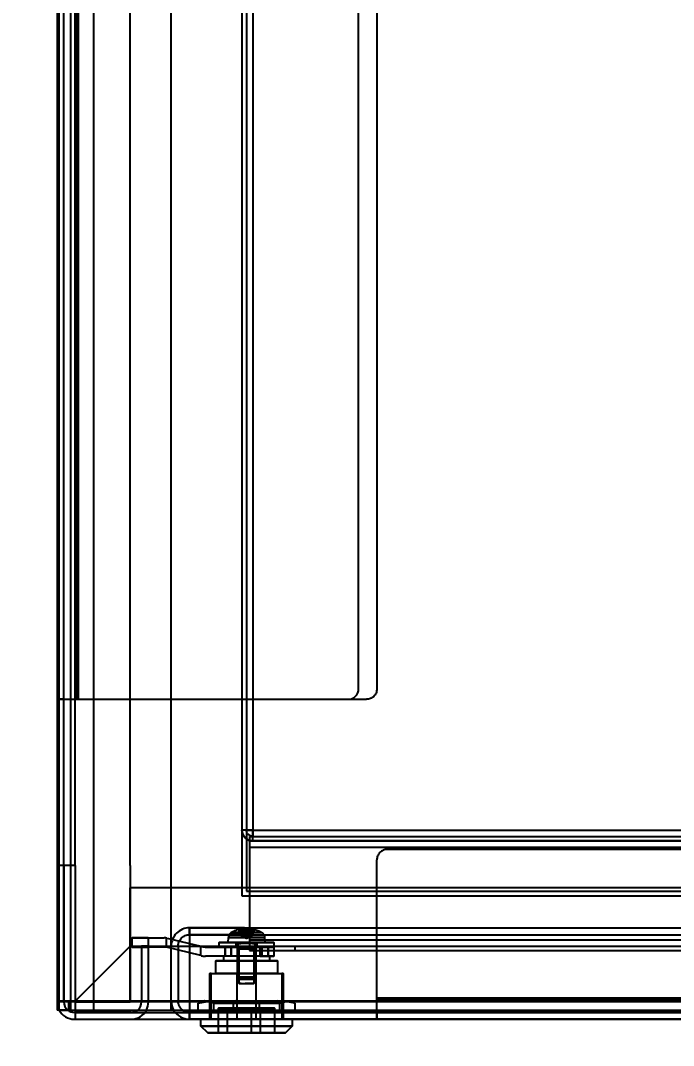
# Model space of a CAD drawing. Header units: millimetres. Extents: x 10366 to 13995, y 24552 to 29685.
# Drawn here: x 11408.3 to 11551.2, y 26738.8 to 26963 of the extents above; entities that cross this region are included whole.
import ezdxf

# ---------------------------------------------------------------- set-up
doc = ezdxf.new("R2010")
doc.units = ezdxf.units.MM
doc.header["$LTSCALE"] = 3
doc.layers.add('Default', color=7, linetype='Continuous')
doc.layers.add('Hidden_lines', color=7, linetype='Continuous')
doc.styles.get("Standard").update_dxf_attribs({"font": 'arial.ttf'})
doc.dimstyles.new('MATEUSZ', dxfattribs={"dimtxt": 35, "dimasz": 16, "dimexe": 0.18, "dimexo": 0.0625, "dimgap": 0.09, "dimtad": 0, "dimdec": 0, "dimdsep": 46, "dimtxsty": 'Standard', "dimblk": 'DOT', "dimcen": 0.09, "dimse1": 1, "dimse2": 1, "dimadec": 0, "dimazin": 0, "dimtfac": 1, "dimtdec": 0, "dimtofl": 0, "dimtmove": 0, "dimatfit": 3, "dimfxl": 1, "dimtolj": 1, "dimtzin": 0, "dimlwd": 9, "dimlwe": 9, "dimarcsym": 0})

# ---------------------------------------------------------------- blocks, each defined once
blk = doc.blocks.new('_Dot')
at = {"color": 0, "linetype": 'ByBlock', "lineweight": -2}
blk.add_line((-0.5, 0), (-1, 0), dxfattribs=at)
at = {"color": 0, "linetype": 'ByBlock', "const_width": 0.5}
blk.add_lwpolyline([(-0.25, 0, 1), (0.25, 0, 1)], format="xyb", close=True, dxfattribs=at)
blk = doc.blocks.new('*D13')
at = {"color": 0, "lineweight": 9, "transparency": 16777216}
for p, q in [((11432.28, 26645.5), (11602.11, 26645.5)), ((11850.75, 26645.5), (11680.91, 26645.5))]:
    blk.add_line(p, q, dxfattribs=at)
at = {"layer": 'Defpoints', "color": 0, "transparency": 16777216}
for p in [(11416.28, 26748.5), (11866.75, 26748.52), (11866.75, 26645.5)]:
    blk.add_point(p, dxfattribs=at)
at = {"color": 0, "lineweight": 9, "transparency": 16777216, "xscale": 16, "yscale": 16, "zscale": 16, "rotation": 180}
blk.add_blockref('_Dot', (11416.28, 26645.5), dxfattribs=at)
at = {"color": 0, "lineweight": 9, "transparency": 16777216, "xscale": 16, "yscale": 16, "zscale": 16}
blk.add_blockref('_Dot', (11866.75, 26645.5), dxfattribs=at)
at = {"color": 0, "transparency": 16777216, "insert": (11641.51, 26645.5), "char_height": 35, "attachment_point": 5}
blk.add_mtext('\\A1;450', dxfattribs=at)

msp = doc.modelspace()

# ---------------------------------------------------------------- linework, layer by layer
at = {"layer": 'Default'}
for p, q in [((11419.28, 26746.51), (11416.28, 26746.51)), ((11416.75, 26746.52), (11866.75, 26746.52)), ((11432.5, 26746.01), (11420.06, 26746.01)), ((11445.27, 26744.51), (11445.27, 26746.01)), ((11445.27, 26744.51), (11445.27, 26746.01)), ((11445.27, 26746.01), (11445.27, 26744.51)), ((11420.06, 26744.51), (11432.5, 26744.51)), ((11420.27, 26744.51), (11447.92, 26744.51)), ((11837.29, 26744.51), (11445.27, 26744.51)), ((11445.27, 26744.51), (11837.28, 26744.51)), ((11447.75, 26743.01), (11447.75, 26744.51)), ((11467.72, 26744.51), (11862.28, 26744.51)), ((11467.75, 26744.51), (11467.75, 26743.01)), ((11449.25, 26741.51), (11447.75, 26743.01)), ((11467.75, 26743.01), (11466.25, 26741.51))]:
    msp.add_line(p, q, dxfattribs=at)
for points in [[(11416.75, 26746.52, 0), (11416.75, 27196.52, 0)], [(11416.28, 27192.51, 0), (11416.28, 26746.51, 0)], [(11419.28, 26775.04, 0), (11419.28, 26786.21, 0)], [(11419.28, 26748.52, 0), (11419.28, 26765.67, 0)], [(11420.27, 26746.52, 0), (11420.27, 26745.72, 0)], [(11441.8, 26746.52, 0), (11442.09, 26746.08, 0), (11442.44, 26745.68, 0), (11442.84, 26745.33, 0), (11443.27, 26745.04, 0), (11443.74, 26744.81, 0), (11444.24, 26744.64, 0), (11444.75, 26744.54, 0), (11445.27, 26744.51, 0)], [(11445.27, 26746.01, 0), (11444.86, 26746.04, 0), (11444.46, 26746.14, 0), (11444.09, 26746.3, 0), (11443.75, 26746.52, 0)], [(11445.27, 26746.52, 0), (11445.27, 26745.04, 0), (11445.27, 26744.64, 0), (11445.27, 26744.54, 0), (11445.27, 26744.51, 0), (11445.27, 26744.51, 0), (11445.27, 26744.51, 0), (11445.27, 26744.51, 0), (11445.27, 26744.51, 0), (11445.27, 26744.51, 0), (11445.27, 26744.51, 0), (11445.27, 26744.51, 0), (11445.27, 26744.51, 0), (11445.27, 26744.51, 0), (11445.27, 26744.51, 0), (11445.27, 26744.51, 0), (11445.27, 26744.51, 0), (11445.27, 26744.51, 0), (11445.27, 26744.51, 0)], [(11464.82, 26743.01, 0), (11447.75, 26743.01, 0)], [(11463.76, 26741.51, 0), (11452.67, 26741.51, 0), (11449.51, 26741.51, 0), (11449.27, 26741.51, 0), (11449.25, 26741.51, 0), (11449.25, 26741.51, 0), (11449.25, 26741.51, 0), (11449.25, 26741.51, 0), (11449.25, 26741.51, 0), (11449.25, 26741.51, 0), (11449.25, 26741.51, 0), (11449.25, 26741.51, 0), (11449.25, 26741.51, 0), (11449.25, 26741.51, 0), (11449.25, 26741.51, 0), (11449.25, 26741.51, 0), (11449.25, 26741.51, 0), (11449.25, 26741.51, 0), (11449.25, 26741.51, 0), (11449.26, 26741.51, 0), (11449.31, 26741.51, 0), (11449.48, 26741.51, 0), (11451.23, 26741.51, 0), (11458.14, 26741.51, 0), (11464.29, 26741.51, 0), (11465.93, 26741.51, 0), (11466.24, 26741.51, 0), (11466.25, 26741.51, 0), (11466.25, 26741.51, 0), (11466.25, 26741.51, 0), (11466.25, 26741.51, 0), (11466.25, 26741.51, 0), (11466.25, 26741.51, 0), (11466.25, 26741.51, 0), (11466.25, 26741.51, 0), (11466.25, 26741.51, 0), (11466.25, 26741.51, 0), (11466.25, 26741.51, 0), (11466.25, 26741.51, 0), (11466.21, 26741.51, 0), (11466.13, 26741.51, 0)], [(11466.13, 26741.51, 0), (11465.26, 26741.51, 0), (11463.76, 26741.51, 0)], [(11467.61, 26743.01, 0), (11466.59, 26743.01, 0), (11464.82, 26743.01, 0)]]:
    msp.add_polyline3d(points, dxfattribs=at)
for centre, radius, start, end in [((11420.06, 26748.29), 3.78, 180, 196.2301), ((11420.06, 26748.29), 3.78, 208.1521, 270), ((11420.06, 26748.29), 2.28, 230.6457, 270), ((11432.5, 26748.29), 3.78, 270, 332.1993), ((11432.5, 26748.29), 2.28, 270, 309.3543)]:
    msp.add_arc(centre, radius, start, end, dxfattribs=at)
at = {"layer": 'Hidden_lines'}
for p, q in [((11424.3, 26746.51), (11424.3, 27192.51)), ((11441.28, 26746.51), (11441.28, 27192.51)), ((11417.78, 26748.29), (11417.78, 27190.73)), ((11417.78, 26778.12), (11417.78, 27190.51)), ((11420.27, 26778.12), (11420.27, 27190.51)), ((11432.29, 26778.12), (11432.29, 27178.5)), ((11456.75, 27171.52), (11456.75, 26771.52)), ((11457.75, 27170.52), (11457.75, 26772.52)), ((11456.75, 27157.16), (11456.75, 26785.88)), ((11457.75, 27157.16), (11457.75, 26785.88)), ((11459.11, 27157.16), (11459.11, 26785.88)), ((11420.59, 26814.51), (11420.59, 27124.51)), ((11420.94, 26814.51), (11420.94, 27124.51)), ((11482.29, 26816.79), (11482.29, 27122.23)), ((11486.28, 27122.23), (11486.28, 26816.79)), ((11416.28, 26814.51), (11417.78, 26814.51)), ((11417.78, 26814.51), (11416.28, 26814.51)), ((11420.27, 26814.51), (11480.01, 26814.51)), ((11420.94, 26814.51), (11484, 26814.51)), ((11459.11, 26785.88), (11824.39, 26785.88)), ((11458.43, 26784.52), (11825.07, 26784.52)), ((11458.43, 26784.52), (11458.43, 26783.52)), ((11458.43, 26783.52), (11825.07, 26783.52)), ((11459.11, 26784.52), (11824.39, 26784.52)), ((11824.39, 26783.52), (11459.11, 26783.52)), ((11458.43, 26782.16), (11458.43, 26761.88)), ((11458.43, 26782.16), (11825.07, 26782.16)), ((11794, 26781.66), (11488.56, 26781.66)), ((11486.28, 26749.17), (11486.28, 26779.38)), ((11417.78, 26778.12), (11417.78, 26748.29)), ((11420.27, 26778.12), (11420.27, 26748.29)), ((11432.29, 26778.12), (11432.29, 26748.29)), ((11850.27, 26773.29), (11432.29, 26773.29)), ((11432.29, 26748.29), (11432.29, 26773.29)), ((11457.75, 26772.52), (11825.75, 26772.52)), ((11456.75, 26771.52), (11826.75, 26771.52)), ((11445.27, 26764.51), (11837.28, 26764.51)), ((11445.27, 26764.51), (11457.29, 26764.51)), ((11445.27, 26763.01), (11445.27, 26764.51)), ((11445.27, 26763.01), (11445.27, 26764.51)), ((11457.29, 26764.51), (11445.27, 26764.51)), ((11456.62, 26762.73), (11456.12, 26763.95)), ((11456.64, 26763.95), (11456.98, 26762.73)), ((11457.01, 26764.36), (11457.13, 26762.38)), ((11457.01, 26764.36), (11457.13, 26762.38)), ((11457.27, 26762.26), (11457.09, 26764.37)), ((11457.09, 26764.37), (11457.28, 26762.26)), ((11457.29, 26763.01), (11457.29, 26764.51)), ((11457.29, 26764.51), (11457.29, 26763.01)), ((11457.55, 26764.36), (11457.42, 26762.38)), ((11457.67, 26762.26), (11457.7, 26764.37)), ((11457.83, 26762.26), (11457.8, 26764.37)), ((11457.95, 26764.36), (11458.08, 26762.38)), ((11458.22, 26762.26), (11458.41, 26764.37)), ((11458.23, 26762.26), (11458.41, 26764.37)), ((11458.49, 26764.36), (11458.37, 26762.38)), ((11458.49, 26764.36), (11458.37, 26762.38)), ((11458.52, 26762.73), (11458.86, 26763.95)), ((11459.38, 26763.95), (11458.88, 26762.73)), ((11432.75, 26760.31), (11432.75, 26762.31)), ((11436.25, 26762.31), (11439.75, 26762.31)), ((11436.25, 26762.31), (11436.25, 26760.31)), ((11440.22, 26760.25), (11440.22, 26762.28)), ((11440.69, 26762.19), (11447.72, 26760.5)), ((11445.27, 26763.01), (11457.29, 26763.01)), ((11445.27, 26763.01), (11837.28, 26763.01)), ((11457.29, 26763.01), (11445.27, 26763.01)), ((11451.75, 26760.31), (11451.75, 26761.31)), ((11453.75, 26761.31), (11453.79, 26762.42)), ((11455.5, 26760.31), (11455.5, 26761.31)), ((11455.94, 26760.33), (11455.94, 26761.11)), ((11458.43, 26761.88), (11825.07, 26761.88)), ((11459.56, 26761.11), (11459.56, 26760.33)), ((11460, 26761.31), (11460, 26760.31)), ((11461.71, 26762.42), (11461.75, 26761.31)), ((11463.75, 26761.31), (11463.75, 26760.31)), ((11420.27, 26748.5), (11432.29, 26760.52)), ((11432.29, 26760.52), (11420.27, 26748.5)), ((11432.29, 26760.52), (11850.27, 26760.52)), ((11436.28, 26760.51), (11434.78, 26760.51)), ((11434.78, 26760.51), (11434.78, 26748.29)), ((11439.75, 26760.31), (11436.25, 26760.31)), ((11436.28, 26748.29), (11436.28, 26760.51)), ((11447.72, 26758.44), (11440.22, 26760.25)), ((11442.78, 26760.51), (11442.78, 26748.5)), ((11445.27, 26760.52), (11837.28, 26760.52)), ((11445.27, 26760.52), (11445.27, 26748.5)), ((11447.72, 26760.5), (11448.28, 26760.36)), ((11447.72, 26758.44), (11447.72, 26760.5)), ((11448.75, 26760.31), (11460.75, 26760.31)), ((11453.05, 26758.31), (11453.05, 26760.31)), ((11453.05, 26760.31), (11453.05, 26758.31)), ((11454.41, 26758.31), (11454.41, 26760.31)), ((11454.41, 26760.31), (11454.41, 26758.31)), ((11455.75, 26759.91), (11455.94, 26760.33)), ((11455.75, 26753.73), (11455.75, 26759.91)), ((11456.05, 26758.31), (11456.05, 26760.31)), ((11456.05, 26760.31), (11456.05, 26758.31)), ((11456.13, 26752.31), (11456.13, 26760.31)), ((11458.43, 26759.52), (11825.07, 26759.52)), ((11459.37, 26760.31), (11459.37, 26752.31)), ((11459.45, 26758.31), (11459.45, 26760.31)), ((11459.45, 26760.31), (11459.45, 26758.31)), ((11459.56, 26760.33), (11459.75, 26759.91)), ((11459.75, 26759.91), (11459.75, 26753.73)), ((11460.75, 26758.31), (11460.75, 26760.31)), ((11461.09, 26758.31), (11461.09, 26760.31)), ((11461.09, 26760.31), (11461.09, 26758.31)), ((11462.45, 26758.31), (11462.45, 26760.31)), ((11462.45, 26760.31), (11462.45, 26758.31)), ((11463.75, 26760.31), (11463.75, 26758.31)), ((11468.43, 26759.52), (11468.43, 26760.52)), ((11447.81, 26758.42), (11447.72, 26758.44)), ((11460.75, 26758.31), (11448.75, 26758.31)), ((11451, 26754.51), (11451, 26757.31)), ((11452.75, 26757.31), (11452.75, 26758.31)), ((11462.75, 26758.31), (11462.75, 26757.31)), ((11464.5, 26757.31), (11464.5, 26754.51)), ((11449.75, 26744.51), (11449.75, 26754.51)), ((11450.03, 26754.51), (11455.64, 26754.51)), ((11450.03, 26744.51), (11450.03, 26754.51)), ((11455.64, 26754.51), (11455.64, 26744.51)), ((11459.86, 26754.51), (11465.47, 26754.51)), ((11459.86, 26744.51), (11459.86, 26754.51)), ((11465.47, 26754.51), (11465.47, 26744.51)), ((11465.75, 26754.51), (11465.75, 26744.51)), ((11456.18, 26753.31), (11455.75, 26753.73)), ((11459.75, 26753.73), (11459.32, 26753.31)), ((11416.75, 26748.52), (11866.75, 26748.52)), ((11418.75, 26748.52), (11418.75, 26746.52)), ((11420.27, 26748.29), (11432.29, 26748.29)), ((11850.27, 26748.29), (11432.29, 26748.29)), ((11447.15, 26746.51), (11447.15, 26748.01)), ((11447.91, 26748.39), (11448.25, 26748.51)), ((11449.99, 26746.51), (11449.99, 26748.01)), ((11450.56, 26748.01), (11450.06, 26748.51)), ((11450.56, 26746.51), (11450.56, 26748.01)), ((11454.91, 26746.51), (11454.91, 26748.01)), ((11460.59, 26746.51), (11460.59, 26748.01)), ((11465.44, 26748.51), (11464.94, 26748.01)), ((11464.94, 26748.01), (11464.94, 26746.51)), ((11467.25, 26748.51), (11467.59, 26748.39)), ((11468.35, 26748.01), (11468.35, 26746.51)), ((11486.28, 26749.17), (11796.28, 26749.17)), ((11486.28, 26748.82), (11796.28, 26748.82)), ((11420.27, 26746.01), (11862.28, 26746.01)), ((11837.29, 26746.01), (11445.27, 26746.01)), ((11445.27, 26746.01), (11837.28, 26746.01)), ((11450.06, 26746.01), (11450.56, 26746.51)), ((11451.6, 26741.51), (11451.6, 26746.91)), ((11453.57, 26741.51), (11453.57, 26746.91)), ((11458.87, 26741.51), (11458.87, 26746.91)), ((11460.81, 26741.51), (11460.81, 26746.91)), ((11463.9, 26746.91), (11463.9, 26741.51)), ((11464.94, 26746.51), (11465.44, 26746.01)), ((11467.59, 26746.12), (11467.25, 26746.01)), ((11486.28, 26746.01), (11486.28, 26744.51)), ((11447.92, 26744.51), (11467.72, 26744.51))]:
    msp.add_line(p, q, dxfattribs=at)
for points in [[(11419.28, 26786.21, 0), (11419.28, 27192.51, 0)], [(11486.28, 26816.79, 0), (11486.26, 26816.55, 0), (11486.23, 26816.33, 0), (11486.17, 26816.1, 0), (11486.09, 26815.89, 0), (11485.99, 26815.68, 0), (11485.87, 26815.49, 0), (11485.74, 26815.31, 0), (11485.58, 26815.15, 0), (11485.42, 26815, 0), (11485.24, 26814.87, 0), (11485.05, 26814.76, 0), (11484.85, 26814.67, 0), (11484.65, 26814.6, 0), (11484.43, 26814.55, 0), (11484.22, 26814.52, 0), (11484, 26814.51, 0)], [(11417.78, 26814.51, 0), (11417.78, 26814.51, 0), (11417.78, 26814.51, 0), (11417.78, 26814.51, 0), (11417.78, 26814.51, 0), (11417.78, 26814.51, 0), (11417.78, 26814.51, 0), (11417.81, 26814.51, 0), (11417.95, 26814.51, 0), (11418.48, 26814.51, 0), (11420.27, 26814.51, 0)], [(11459.11, 26783.52, 0), (11458.87, 26783.53, 0), (11458.64, 26783.57, 0), (11458.41, 26783.63, 0), (11458.19, 26783.71, 0), (11457.98, 26783.81, 0), (11457.78, 26783.93, 0), (11457.59, 26784.07, 0), (11457.42, 26784.23, 0), (11457.27, 26784.41, 0), (11457.13, 26784.59, 0), (11457.02, 26784.79, 0), (11456.92, 26785, 0), (11456.85, 26785.21, 0), (11456.79, 26785.43, 0), (11456.76, 26785.66, 0), (11456.75, 26785.88, 0)], [(11459.11, 26785.88, 0), (11456.75, 26785.88, 0)], [(11459.11, 26784.52, 0), (11458.97, 26784.53, 0), (11458.84, 26784.55, 0), (11458.7, 26784.58, 0), (11458.58, 26784.63, 0), (11458.46, 26784.69, 0), (11458.34, 26784.76, 0), (11458.23, 26784.84, 0), (11458.14, 26784.93, 0), (11458.05, 26785.03, 0), (11457.97, 26785.14, 0), (11457.9, 26785.25, 0), (11457.85, 26785.37, 0), (11457.81, 26785.5, 0), (11457.77, 26785.62, 0), (11457.76, 26785.75, 0), (11457.75, 26785.88, 0)], [(11457.75, 26785.88, 0), (11457.75, 26785.88, 0), (11457.75, 26785.88, 0), (11457.75, 26785.88, 0), (11457.75, 26785.88, 0), (11457.75, 26785.88, 0), (11457.75, 26785.88, 0), (11457.75, 26785.88, 0), (11457.75, 26785.88, 0), (11457.75, 26785.88, 0), (11457.75, 26785.88, 0), (11457.75, 26785.88, 0), (11457.75, 26785.88, 0), (11457.75, 26785.88, 0), (11457.76, 26785.88, 0), (11457.79, 26785.88, 0), (11457.92, 26785.88, 0), (11459.11, 26785.88, 0)], [(11459.11, 26785.88, 0), (11459.11, 26784.52, 0)], [(11459.11, 26783.52, 0), (11459.11, 26783.52, 0), (11459.11, 26783.52, 0), (11459.11, 26783.52, 0), (11459.11, 26783.52, 0), (11459.11, 26783.52, 0), (11459.11, 26783.52, 0), (11459.11, 26783.52, 0), (11459.11, 26783.52, 0), (11459.11, 26783.52, 0), (11459.11, 26783.52, 0), (11459.11, 26783.52, 0), (11459.11, 26783.52, 0), (11459.11, 26783.53, 0), (11459.11, 26783.54, 0), (11459.11, 26783.59, 0), (11459.11, 26783.81, 0), (11459.11, 26785.88, 0)], [(11458.43, 26784.52, 0), (11458.43, 26784.52, 0), (11458.43, 26784.52, 0), (11458.43, 26784.52, 0), (11458.43, 26784.52, 0), (11458.43, 26784.52, 0), (11458.43, 26784.52, 0), (11458.43, 26784.52, 0), (11458.43, 26784.52, 0), (11458.43, 26784.52, 0), (11458.43, 26784.52, 0), (11458.43, 26784.52, 0), (11458.43, 26784.5, 0), (11458.43, 26784.35, 0), (11458.43, 26783.62, 0), (11458.43, 26782.16, 0)], [(11488.56, 26781.66, 0), (11488.32, 26781.65, 0), (11488.1, 26781.62, 0), (11487.87, 26781.56, 0), (11487.66, 26781.48, 0), (11487.45, 26781.38, 0), (11487.26, 26781.26, 0), (11487.08, 26781.12, 0), (11486.92, 26780.97, 0), (11486.77, 26780.8, 0), (11486.64, 26780.63, 0), (11486.53, 26780.44, 0), (11486.44, 26780.24, 0), (11486.37, 26780.04, 0), (11486.32, 26779.82, 0), (11486.29, 26779.6, 0), (11486.28, 26779.38, 0)], [(11420.27, 26778.12, 0), (11416.28, 26778.12, 0)], [(11419.28, 26765.67, 0), (11419.28, 26775.04, 0)], [(11445.27, 26764.51, 0), (11444.86, 26764.48, 0), (11444.47, 26764.42, 0), (11444.08, 26764.33, 0), (11443.71, 26764.19, 0), (11443.35, 26764.02, 0), (11443.02, 26763.81, 0), (11442.71, 26763.57, 0), (11442.42, 26763.31, 0), (11442.16, 26763.02, 0), (11441.93, 26762.7, 0), (11441.73, 26762.37, 0), (11441.57, 26762.02, 0), (11441.44, 26761.65, 0), (11441.35, 26761.28, 0), (11441.29, 26760.9, 0), (11441.28, 26760.52, 0)], [(11445.27, 26764.51, 0), (11445.27, 26764.51, 0), (11445.27, 26764.51, 0), (11445.27, 26764.51, 0), (11445.27, 26764.5, 0), (11445.27, 26764.5, 0), (11445.27, 26764.49, 0), (11445.27, 26764.44, 0), (11445.27, 26764.23, 0), (11445.27, 26763.38, 0), (11445.27, 26760.52, 0)], [(11454.42, 26763.49, 0), (11454.29, 26763.4, 0), (11454.16, 26763.28, 0), (11454.05, 26763.16, 0), (11453.96, 26763.03, 0), (11453.89, 26762.88, 0), (11453.84, 26762.73, 0), (11453.8, 26762.57, 0), (11453.79, 26762.42, 0)], [(11455.67, 26763.49, 0), (11454.58, 26763.49, 0), (11454.46, 26763.49, 0), (11454.43, 26763.49, 0), (11454.42, 26763.49, 0), (11454.42, 26763.49, 0), (11454.42, 26763.49, 0), (11454.42, 26763.49, 0), (11454.42, 26763.49, 0), (11454.42, 26763.49, 0), (11454.42, 26763.49, 0), (11454.42, 26763.49, 0), (11454.42, 26763.49, 0), (11454.42, 26763.49, 0), (11454.42, 26763.49, 0), (11454.42, 26763.49, 0), (11454.42, 26763.49, 0), (11454.42, 26763.49, 0), (11454.42, 26763.49, 0), (11454.42, 26763.49, 0), (11454.42, 26763.49, 0), (11454.42, 26763.49, 0), (11454.43, 26763.49, 0), (11454.48, 26763.49, 0), (11454.97, 26763.49, 0), (11459.61, 26763.49, 0), (11461.06, 26763.49, 0), (11461.07, 26763.49, 0), (11461.08, 26763.49, 0), (11461.08, 26763.49, 0), (11461.08, 26763.49, 0), (11461.08, 26763.49, 0), (11461.08, 26763.49, 0), (11461.08, 26763.49, 0), (11461.08, 26763.49, 0), (11461.08, 26763.49, 0), (11461.08, 26763.49, 0), (11461.08, 26763.49, 0), (11461.08, 26763.49, 0), (11461.08, 26763.49, 0), (11461.08, 26763.49, 0), (11461.08, 26763.49, 0), (11461.07, 26763.49, 0), (11461.02, 26763.49, 0), (11460.83, 26763.49, 0), (11460.1, 26763.49, 0)], [(11460.1, 26763.49, 0), (11455.67, 26763.49, 0)], [(11455.97, 26764.03, 0), (11456.48, 26764.24, 0), (11457.01, 26764.36, 0)], [(11457.01, 26764.36, 0), (11456.48, 26764.24, 0), (11455.97, 26764.03, 0)], [(11456.12, 26763.95, 0), (11456.11, 26763.97, 0), (11456.09, 26764, 0), (11456.07, 26764.01, 0), (11456.06, 26764.02, 0), (11456.05, 26764.03, 0), (11456.04, 26764.03, 0), (11456.03, 26764.04, 0), (11456.02, 26764.04, 0), (11456.01, 26764.04, 0), (11456, 26764.04, 0), (11455.99, 26764.04, 0), (11455.98, 26764.03, 0), (11455.97, 26764.03, 0)], [(11455.97, 26764.03, 0), (11456.39, 26764.03, 0)], [(11456.01, 26764.04, 0), (11456.42, 26764.04, 0)], [(11456.51, 26763.95, 0), (11456.12, 26763.95, 0)], [(11456.51, 26763.95, 0), (11456.5, 26763.97, 0), (11456.49, 26764, 0), (11456.48, 26764.01, 0), (11456.47, 26764.02, 0), (11456.47, 26764.02, 0), (11456.46, 26764.03, 0), (11456.45, 26764.03, 0), (11456.44, 26764.04, 0), (11456.43, 26764.04, 0), (11456.42, 26764.04, 0), (11456.41, 26764.04, 0), (11456.4, 26764.04, 0), (11456.4, 26764.03, 0), (11456.39, 26764.03, 0)], [(11456.39, 26764.03, 0), (11456.51, 26764.03, 0)], [(11456.51, 26764.03, 0), (11457.02, 26764.24, 0), (11457.55, 26764.36, 0)], [(11456.51, 26764.03, 0), (11456.52, 26764.03, 0), (11456.53, 26764.04, 0), (11456.54, 26764.04, 0), (11456.55, 26764.04, 0), (11456.56, 26764.04, 0), (11456.57, 26764.04, 0), (11456.58, 26764.03, 0), (11456.59, 26764.03, 0), (11456.6, 26764.02, 0), (11456.6, 26764.01, 0), (11456.61, 26764.01, 0), (11456.62, 26764, 0), (11456.63, 26763.99, 0), (11456.63, 26763.97, 0), (11456.64, 26763.95, 0)], [(11456.64, 26763.95, 0), (11456.51, 26763.95, 0)], [(11457.55, 26764.36, 0), (11457.7, 26764.37, 0)], [(11457.7, 26764.37, 0), (11457.95, 26764.36, 0)], [(11457.95, 26764.36, 0), (11458.48, 26764.24, 0), (11458.99, 26764.03, 0)], [(11458.41, 26764.37, 0), (11459.08, 26764.27, 0), (11459.76, 26764.09, 0), (11460.43, 26763.83, 0), (11461.08, 26763.49, 0)], [(11459.53, 26764.03, 0), (11459.02, 26764.24, 0), (11458.49, 26764.36, 0)], [(11458.49, 26764.36, 0), (11459.02, 26764.24, 0), (11459.53, 26764.03, 0)], [(11458.86, 26763.95, 0), (11458.87, 26763.97, 0), (11458.87, 26763.99, 0), (11458.88, 26764, 0), (11458.89, 26764.01, 0), (11458.9, 26764.01, 0), (11458.9, 26764.02, 0), (11458.91, 26764.03, 0), (11458.92, 26764.03, 0), (11458.93, 26764.04, 0), (11458.94, 26764.04, 0), (11458.95, 26764.04, 0), (11458.96, 26764.04, 0), (11458.97, 26764.04, 0), (11458.98, 26764.03, 0), (11458.99, 26764.03, 0)], [(11459.38, 26763.95, 0), (11458.86, 26763.95, 0)], [(11458.96, 26764.04, 0), (11459.49, 26764.04, 0)], [(11458.99, 26764.03, 0), (11459.53, 26764.03, 0)], [(11459.53, 26764.03, 0), (11459.52, 26764.03, 0), (11459.51, 26764.04, 0), (11459.5, 26764.04, 0), (11459.49, 26764.04, 0), (11459.48, 26764.04, 0), (11459.47, 26764.04, 0), (11459.46, 26764.03, 0), (11459.45, 26764.03, 0), (11459.44, 26764.02, 0), (11459.43, 26764.01, 0), (11459.41, 26764, 0), (11459.39, 26763.97, 0), (11459.38, 26763.95, 0)], [(11461.08, 26763.49, 0), (11461.21, 26763.4, 0), (11461.34, 26763.28, 0), (11461.45, 26763.16, 0), (11461.54, 26763.03, 0), (11461.61, 26762.88, 0), (11461.66, 26762.73, 0), (11461.7, 26762.57, 0), (11461.71, 26762.42, 0)], [(11440.22, 26762.28, 0), (11440.69, 26762.19, 0)], [(11442.78, 26760.51, 0), (11442.79, 26760.77, 0), (11442.83, 26761.01, 0), (11442.89, 26761.25, 0), (11442.97, 26761.49, 0), (11443.08, 26761.71, 0), (11443.21, 26761.92, 0), (11443.36, 26762.11, 0), (11443.52, 26762.29, 0), (11443.71, 26762.46, 0), (11443.9, 26762.6, 0), (11444.11, 26762.72, 0), (11444.33, 26762.82, 0), (11444.56, 26762.9, 0), (11444.79, 26762.96, 0), (11445.03, 26762.99, 0), (11445.27, 26763.01, 0)], [(11460.55, 26762.42, 0), (11454.8, 26762.42, 0), (11454.01, 26762.42, 0), (11453.82, 26762.42, 0), (11453.79, 26762.42, 0), (11453.79, 26762.42, 0), (11453.79, 26762.42, 0), (11453.79, 26762.42, 0), (11453.79, 26762.42, 0), (11453.79, 26762.42, 0), (11453.79, 26762.42, 0), (11453.79, 26762.42, 0), (11453.79, 26762.42, 0), (11453.79, 26762.42, 0), (11453.79, 26762.42, 0), (11453.79, 26762.42, 0), (11453.79, 26762.42, 0), (11453.79, 26762.42, 0), (11453.82, 26762.42, 0), (11453.92, 26762.42, 0), (11455.27, 26762.42, 0)], [(11455.27, 26762.42, 0), (11458.4, 26762.42, 0)], [(11455.94, 26761.11, 0), (11455.94, 26761.13, 0), (11455.94, 26761.15, 0), (11455.93, 26761.17, 0), (11455.92, 26761.18, 0), (11455.91, 26761.2, 0), (11455.9, 26761.22, 0), (11455.89, 26761.23, 0), (11455.88, 26761.25, 0), (11455.86, 26761.26, 0), (11455.85, 26761.27, 0), (11455.83, 26761.28, 0), (11455.81, 26761.29, 0), (11455.8, 26761.3, 0), (11455.78, 26761.3, 0), (11455.76, 26761.3, 0), (11455.74, 26761.31, 0)], [(11459.03, 26761.11, 0), (11459.52, 26761.11, 0), (11459.56, 26761.11, 0), (11459.56, 26761.11, 0), (11459.56, 26761.11, 0), (11459.56, 26761.11, 0), (11459.56, 26761.11, 0), (11459.56, 26761.11, 0), (11459.56, 26761.11, 0), (11459.56, 26761.11, 0), (11459.56, 26761.11, 0), (11459.56, 26761.11, 0), (11459.56, 26761.11, 0), (11459.56, 26761.11, 0), (11459.56, 26761.11, 0), (11459.56, 26761.11, 0), (11459.56, 26761.11, 0), (11459.56, 26761.11, 0), (11459.56, 26761.11, 0), (11459.55, 26761.11, 0), (11459.53, 26761.11, 0), (11459.26, 26761.11, 0), (11456.79, 26761.11, 0), (11455.95, 26761.11, 0), (11455.94, 26761.11, 0), (11455.94, 26761.11, 0), (11455.94, 26761.11, 0), (11455.94, 26761.11, 0), (11455.94, 26761.11, 0), (11455.94, 26761.11, 0), (11455.94, 26761.11, 0), (11455.94, 26761.11, 0), (11455.94, 26761.11, 0), (11455.94, 26761.11, 0), (11455.94, 26761.11, 0), (11455.94, 26761.11, 0), (11455.94, 26761.11, 0), (11455.94, 26761.11, 0), (11455.94, 26761.11, 0), (11455.94, 26761.11, 0), (11455.94, 26761.11, 0), (11455.97, 26761.11, 0), (11456.07, 26761.11, 0), (11456.47, 26761.11, 0)], [(11457.13, 26762.38, 0), (11456.62, 26762.73, 0)], [(11456.98, 26762.73, 0), (11456.62, 26762.73, 0)], [(11456.98, 26762.73, 0), (11457.42, 26762.38, 0)], [(11457.42, 26762.38, 0), (11457.47, 26762.34, 0), (11457.53, 26762.31, 0), (11457.59, 26762.28, 0), (11457.67, 26762.26, 0)], [(11457.67, 26762.26, 0), (11457.71, 26762.26, 0), (11457.75, 26762.26, 0), (11457.79, 26762.26, 0), (11457.83, 26762.26, 0)], [(11457.83, 26762.26, 0), (11457.9, 26762.28, 0), (11457.97, 26762.31, 0), (11458.02, 26762.34, 0), (11458.08, 26762.38, 0)], [(11458.08, 26762.38, 0), (11458.52, 26762.73, 0)], [(11458.88, 26762.73, 0), (11458.37, 26762.38, 0)], [(11458.4, 26762.42, 0), (11461.5, 26762.42, 0), (11461.71, 26762.42, 0), (11461.71, 26762.42, 0), (11461.71, 26762.42, 0), (11461.71, 26762.42, 0), (11461.71, 26762.42, 0), (11461.71, 26762.42, 0), (11461.71, 26762.42, 0), (11461.71, 26762.42, 0), (11461.71, 26762.42, 0), (11461.71, 26762.42, 0), (11461.71, 26762.42, 0), (11461.71, 26762.42, 0), (11461.71, 26762.42, 0), (11461.71, 26762.42, 0), (11461.71, 26762.42, 0), (11461.71, 26762.42, 0), (11461.7, 26762.42, 0), (11461.66, 26762.42, 0), (11461.47, 26762.42, 0), (11460.55, 26762.42, 0)], [(11458.43, 26761.88, 0), (11458.43, 26759.52, 0)], [(11458.88, 26762.73, 0), (11458.52, 26762.73, 0)], [(11459.76, 26761.31, 0), (11459.72, 26761.3, 0), (11459.7, 26761.3, 0), (11459.69, 26761.29, 0), (11459.67, 26761.28, 0), (11459.65, 26761.27, 0), (11459.64, 26761.26, 0), (11459.62, 26761.25, 0), (11459.61, 26761.23, 0), (11459.6, 26761.22, 0), (11459.59, 26761.2, 0), (11459.58, 26761.18, 0), (11459.57, 26761.17, 0), (11459.56, 26761.15, 0), (11459.56, 26761.13, 0), (11459.56, 26761.11, 0)], [(11458.08, 26759.91, 0), (11455.98, 26759.91, 0), (11455.78, 26759.91, 0), (11455.75, 26759.91, 0), (11455.78, 26759.91, 0), (11455.98, 26759.91, 0), (11456.34, 26759.91, 0)], [(11456.34, 26759.91, 0), (11459.16, 26759.91, 0), (11459.75, 26759.91, 0), (11459.16, 26759.91, 0)], [(11459.16, 26759.91, 0), (11458.08, 26759.91, 0)], [(11462.52, 26757.31, 0), (11452.98, 26757.31, 0), (11451, 26757.31, 0), (11452.98, 26757.31, 0)], [(11452.98, 26757.31, 0), (11462.52, 26757.31, 0), (11464.5, 26757.31, 0), (11462.52, 26757.31, 0)], [(11462.52, 26754.51, 0), (11452.98, 26754.51, 0), (11451, 26754.51, 0), (11452.98, 26754.51, 0)], [(11452.98, 26754.51, 0), (11462.52, 26754.51, 0), (11464.5, 26754.51, 0), (11462.52, 26754.51, 0)], [(11459.86, 26754.51, 0), (11455.64, 26754.51, 0)], [(11459.16, 26753.73, 0), (11456.81, 26753.73, 0), (11455.98, 26753.73, 0), (11455.78, 26753.73, 0), (11455.75, 26753.73, 0), (11455.78, 26753.73, 0)], [(11456.6, 26752.31, 0), (11456.13, 26752.31, 0), (11456.6, 26752.31, 0), (11458.9, 26752.31, 0)], [(11456.2, 26753.31, 0), (11456.18, 26753.31, 0), (11456.2, 26753.31, 0), (11456.36, 26753.31, 0), (11458.86, 26753.31, 0)], [(11458.86, 26753.31, 0), (11459.24, 26753.31, 0), (11459.32, 26753.31, 0), (11459.32, 26753.31, 0), (11459.32, 26753.31, 0), (11459.32, 26753.31, 0), (11459.32, 26753.31, 0), (11459.32, 26753.31, 0), (11459.32, 26753.31, 0), (11459.32, 26753.31, 0), (11459.32, 26753.31, 0), (11459.32, 26753.31, 0), (11459.32, 26753.31, 0), (11459.32, 26753.31, 0), (11459.32, 26753.31, 0), (11459.32, 26753.31, 0), (11459.32, 26753.31, 0), (11459.32, 26753.31, 0), (11459.32, 26753.31, 0), (11459.32, 26753.31, 0), (11459.3, 26753.31, 0), (11459.25, 26753.31, 0), (11458.73, 26753.31, 0), (11456.2, 26753.31, 0)], [(11456.34, 26753.73, 0), (11459.16, 26753.73, 0), (11459.75, 26753.73, 0), (11459.16, 26753.73, 0)], [(11458.9, 26752.31, 0), (11459.35, 26752.31, 0), (11459.37, 26752.31, 0), (11459.35, 26752.31, 0), (11459.18, 26752.31, 0), (11457.48, 26752.31, 0)], [(11420.27, 26748.5, 0), (11416.28, 26748.5, 0)], [(11420.27, 26748.29, 0), (11416.28, 26748.29, 0)], [(11419.28, 26746.51, 0), (11419.28, 26748.52, 0)], [(11420.27, 26748.5, 0), (11420.27, 26746.52, 0)], [(11441.28, 26748.5, 0), (11441.31, 26747.98, 0), (11441.41, 26747.47, 0), (11441.57, 26746.98, 0), (11441.8, 26746.52, 0)], [(11443.75, 26746.52, 0), (11443.53, 26746.71, 0), (11443.33, 26746.92, 0), (11443.17, 26747.15, 0), (11443.03, 26747.4, 0), (11442.92, 26747.66, 0), (11442.84, 26747.94, 0), (11442.79, 26748.21, 0), (11442.78, 26748.5, 0)], [(11445.27, 26748.5, 0), (11445.27, 26746.52, 0)], [(11447.15, 26748.01, 0), (11449.16, 26748.38, 0), (11451.03, 26748.51, 0)], [(11448.57, 26748.51, 0), (11448.4, 26748.5, 0), (11448.23, 26748.47, 0), (11447.89, 26748.38, 0), (11447.53, 26748.23, 0), (11447.15, 26748.01, 0)], [(11449.99, 26748.01, 0), (11449.61, 26748.23, 0), (11449.26, 26748.38, 0), (11448.91, 26748.47, 0), (11448.74, 26748.5, 0), (11448.57, 26748.51, 0)], [(11455.29, 26748.51, 0), (11449.99, 26748.01, 0)], [(11452.67, 26748.01, 0), (11450.95, 26748.01, 0), (11450.59, 26748.01, 0), (11450.56, 26748.01, 0), (11450.56, 26748.01, 0), (11450.56, 26748.01, 0), (11450.56, 26748.01, 0), (11450.56, 26748.01, 0), (11450.56, 26748.01, 0), (11450.56, 26748.01, 0), (11450.56, 26748.01, 0), (11450.56, 26748.01, 0), (11450.56, 26748.01, 0), (11450.56, 26748.01, 0), (11450.56, 26748.01, 0), (11450.56, 26748.01, 0), (11450.56, 26748.01, 0), (11450.56, 26748.01, 0), (11450.56, 26748.01, 0), (11450.58, 26748.01, 0), (11450.63, 26748.01, 0), (11450.89, 26748.01, 0), (11453.27, 26748.01, 0), (11464.84, 26748.01, 0)], [(11451.03, 26748.51, 0), (11452.9, 26748.38, 0), (11454.91, 26748.01, 0)], [(11464.84, 26748.01, 0), (11464.94, 26748.01, 0), (11464.84, 26748.01, 0), (11464.1, 26748.01, 0), (11452.67, 26748.01, 0)], [(11454.91, 26748.01, 0), (11460.21, 26748.51, 0)], [(11460.59, 26748.01, 0), (11455.29, 26748.51, 0)], [(11460.21, 26748.51, 0), (11465.51, 26748.01, 0)], [(11464.47, 26748.51, 0), (11462.6, 26748.38, 0), (11460.59, 26748.01, 0)], [(11468.35, 26748.01, 0), (11466.34, 26748.38, 0), (11464.47, 26748.51, 0)], [(11465.51, 26748.01, 0), (11465.89, 26748.23, 0), (11466.24, 26748.38, 0), (11466.59, 26748.47, 0), (11466.76, 26748.5, 0), (11466.93, 26748.51, 0)], [(11467.16, 26748.49, 0), (11467.45, 26748.43, 0), (11467.73, 26748.34, 0), (11468.03, 26748.19, 0), (11468.35, 26748.01, 0)], [(11486.28, 26744.51, 0), (11486.28, 26744.51, 0), (11486.28, 26744.51, 0), (11486.28, 26744.51, 0), (11486.28, 26744.51, 0), (11486.28, 26744.51, 0), (11486.28, 26744.51, 0), (11486.28, 26744.51, 0), (11486.28, 26744.51, 0), (11486.28, 26744.51, 0), (11486.28, 26744.51, 0), (11486.28, 26744.51, 0), (11486.28, 26744.51, 0), (11486.28, 26744.51, 0), (11486.28, 26744.54, 0), (11486.28, 26744.67, 0), (11486.28, 26745.9, 0), (11486.28, 26749.17, 0)], [(11420.27, 26745.72, 0), (11420.27, 26744.51, 0)], [(11451.03, 26746.01, 0), (11449.16, 26746.13, 0), (11447.15, 26746.51, 0)], [(11447.15, 26746.51, 0), (11447.53, 26746.28, 0), (11447.89, 26746.13, 0), (11448.23, 26746.04, 0), (11448.4, 26746.01, 0), (11448.57, 26746.01, 0)], [(11448.57, 26746.01, 0), (11448.74, 26746.01, 0), (11448.91, 26746.04, 0), (11449.26, 26746.13, 0), (11449.61, 26746.28, 0), (11449.99, 26746.51, 0)], [(11449.99, 26746.51, 0), (11455.29, 26746.01, 0)], [(11454.91, 26746.51, 0), (11452.9, 26746.13, 0), (11451.03, 26746.01, 0)], [(11459.32, 26746.02, 0), (11454.91, 26746.51, 0)], [(11455.29, 26746.01, 0), (11460.59, 26746.51, 0)], [(11465.51, 26746.51, 0), (11460.21, 26746.01, 0)], [(11460.59, 26746.51, 0), (11462.6, 26746.13, 0), (11464.47, 26746.01, 0)], [(11464.47, 26746.01, 0), (11466.34, 26746.13, 0), (11468.35, 26746.51, 0)], [(11466.93, 26746.01, 0), (11466.76, 26746.01, 0), (11466.59, 26746.04, 0), (11466.24, 26746.13, 0), (11465.89, 26746.28, 0), (11465.51, 26746.51, 0)], [(11468.35, 26746.51, 0), (11467.97, 26746.28, 0), (11467.61, 26746.13, 0), (11467.27, 26746.04, 0), (11467.1, 26746.01, 0), (11466.93, 26746.01, 0)], [(11447.75, 26743.01, 0), (11447.75, 26743.01, 0), (11447.75, 26743.01, 0), (11447.75, 26743.01, 0), (11447.75, 26743.01, 0), (11447.75, 26743.01, 0), (11447.75, 26743.01, 0), (11447.75, 26743.01, 0), (11447.75, 26743.01, 0), (11447.75, 26743.01, 0), (11447.75, 26743.01, 0), (11447.75, 26743.01, 0), (11447.76, 26743.01, 0), (11447.82, 26743.01, 0), (11448.07, 26743.01, 0), (11450.68, 26743.01, 0)], [(11450.68, 26743.01, 0), (11462.43, 26743.01, 0), (11466.59, 26743.01, 0), (11467.61, 26743.01, 0), (11467.75, 26743.01, 0), (11467.61, 26743.01, 0)]]:
    msp.add_polyline3d(points, dxfattribs=at)
for points in [[(11436.25, 26762.31, 0), (11432.75, 26762.31, 0)], [(11453.51, 26761.31, 0), (11461.99, 26761.31, 0), (11463.75, 26761.31, 0), (11461.99, 26761.31, 0), (11453.51, 26761.31, 0), (11451.75, 26761.31, 0)], [(11436.25, 26760.31, 0), (11432.75, 26760.31, 0)], [(11453.51, 26760.31, 0), (11451.75, 26760.31, 0), (11453.51, 26760.31, 0), (11461.99, 26760.31, 0), (11463.75, 26760.31, 0), (11461.99, 26760.31, 0)], [(11460.75, 26760.31, 0), (11463.75, 26760.31, 0)], [(11460.75, 26758.31, 0), (11463.75, 26758.31, 0)], [(11450.03, 26754.51, 0), (11449.75, 26754.51, 0)], [(11465.47, 26754.51, 0), (11465.75, 26754.51, 0)], [(11462.1, 26746.91, 0), (11453.4, 26746.91, 0), (11451.6, 26746.91, 0), (11453.4, 26746.91, 0), (11462.1, 26746.91, 0), (11463.9, 26746.91, 0)]]:
    msp.add_polyline3d(points, close=True, dxfattribs=at)
for centre, radius, start, end in [((11480.01, 26816.79), 2.28, 270, 0), ((11459.11, 26785.88), 2.36, 180, 270), ((11457.75, 26757.91), 6.5, 95.8026, 120.7913), ((11439.75, 26758.31), 4, 83.2629, 90), ((11439.75, 26758.31), 2, 76.4303, 90), ((11448.75, 26762.31), 2, 256.4303, 270), ((11448.75, 26762.31), 4, 256.4303, 270), ((11420.06, 26748.29), 2.28, 180, 230.6457), ((11432.5, 26748.29), 2.28, 309.3543, 0), ((11432.5, 26748.29), 3.78, 332.1993, 0), ((11420.06, 26748.29), 3.78, 196.2301, 208.1521)]:
    msp.add_arc(centre, radius, start, end, dxfattribs=at)

# ---------------------------------------------------------------- dimensions: what is measured, and where the dimension line sits
dim = msp.add_linear_dim(base=(11866.75, 26645.5), p1=(11416.28, 26748.5), p2=(11866.75, 26748.52), dimstyle='MATEUSZ')
dim.commit()
dim.dimension.update_dxf_attribs({"geometry": '*D13', "text_midpoint": (11641.51, 26645.5)})

doc.saveas('drawing.dxf')
